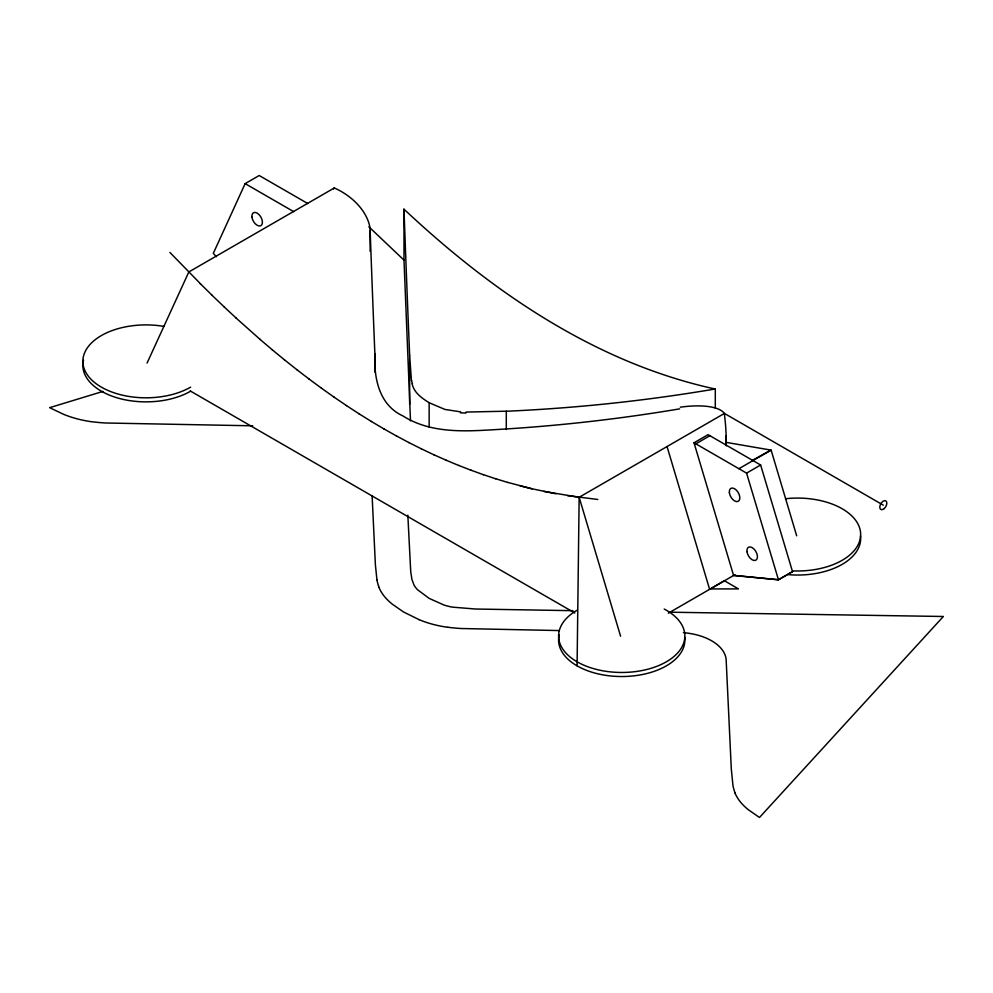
<?xml version="1.0" encoding="UTF-8"?>
<svg xmlns="http://www.w3.org/2000/svg" width="993" height="993" viewBox="0 0 993 993"><rect width="100%" height="100%" fill="white"/><g stroke="black" fill="none" stroke-linecap="round" stroke-linejoin="round"><path stroke-width="1.49" d="M577.082 665.856L579.155 497.282L724.418 413.423L883.298 505.152M307.83 203.577L259.21 175.513L245.147 183.631L213.296 253.401L216.424 256.715M147.063 363.078L188.844 271.945L334.269 187.987L333.648 188.98M694.02 442.791L708.083 434.673L760.638 465.009L792.501 571.571L778.438 579.689L733.566 575.406L694.02 442.791L746.575 473.127L778.438 579.689M695.845 443.834L709.908 435.716M751.763 460.665L771.114 450.077L796.684 535.823M738.916 468.708L771.114 450.077M746.575 473.127L760.638 465.009M668.339 613.165L734.919 574.724M792.551 571.732L778.487 579.85L733.566 575.406M102.987 391.403L49.65 407.664L63.043 414.081A81.252 46.907 0 0 0 91.852 421.777L94.881 422.087A119.259 68.852 0 0 0 105.134 422.981L252.681 425.811M572.936 610.683L475.349 609.019L452.361 607.133A42.587 24.589 0 0 1 443.983 605.022L429.15 598.382L417.643 589.817A42.587 24.589 0 0 1 413.982 584.976L411.909 579.391L410.73 571.707L407.838 515.144M669.021 612.184L943.35 616.492L759.484 817.487L748.374 809.754A81.252 46.907 0 0 1 735.043 793.122M559.332 630.567L461.124 628.519A119.259 68.852 0 0 1 450.884 627.626L447.88 627.241M466.065 412.07L506.293 411.201L506.293 429.547M460.628 411.859L444.938 409.439L429.299 402.798M597.798 499.479L567.388 495.619M770.27 449.978L726.069 442.357M543.816 491.386L579.155 497.282L620.588 636.252M555.795 493.757L531.876 488.742L507.746 482.412M715.295 408.086L715.295 389.033C595.85 363.066 491.895 291.681 403.99 209.2L403.99 260.104L410.494 420.833M519.997 485.838L532.012 488.829M495.569 478.7L507.882 482.486M483.33 474.642L495.706 478.787M471.017 470.21L483.467 474.716M458.667 465.419L471.154 470.297M446.267 460.268L458.803 465.506M419.046 619.62L403.481 611.949L392.372 604.216A81.252 46.907 0 0 1 379.041 587.583M433.829 454.732L446.403 460.342M421.367 448.836L433.966 454.819M408.88 442.555L421.504 448.91M396.368 435.902L409.017 442.642M383.857 428.877L396.505 435.989M245.147 183.631L293.767 211.695M190.222 390.944L574.823 612.991M371.345 421.454L383.993 428.951M358.845 413.671L371.494 421.541M346.358 405.529L358.982 413.758M333.896 397.039L346.495 405.616M321.459 388.201L334.033 397.113M309.059 379.041L321.595 388.288M296.696 369.57L309.195 379.127M284.395 359.789L296.845 369.657M272.156 349.722L284.532 359.876M259.98 339.358L272.293 349.797M260.116 339.432L235.85 317.834M403.99 260.104L368.862 226.801M223.909 306.688L235.986 317.909M212.068 295.306L224.046 306.775M200.338 283.7L212.204 295.393M200.474 283.775L169.915 252.445M735.155 793.097L734.497 791.371A119.259 68.852 0 0 1 732.958 785.451L731.307 769.029L726.131 659.302A49.724 28.71 0 0 0 683.395 632.678M379.152 587.571L378.507 585.833M667.035 446.54L709.623 589.333M412.107 383.832C414.007 392.731 421.938 398.205 429.15 402.724L429.15 427.077M376.955 579.924L375.391 564.905L372.102 495.569M411.425 380.505L409.662 355.382L409.662 404.325M370.141 251.328L370.141 230.128A1412.629 31.304 89.1 0 0 374.87 353.669C373.765 377.514 378.792 404.821 402.91 415.93C433.444 435.269 471.116 430.925 505.35 429.026A1412.431 1152.823 2.7 0 0 679.622 408.868M680.317 407.18A54.665 18.83 -12.6 0 1 724.369 413.436L725.399 423.179A188.186 142.049 -84.5 0 1 726.144 435.853L726.268 445.832M726.131 435.853L726.131 444.094M374.87 353.645L374.87 372.077M785.562 498.734A63.142 36.456 0 0 1 860.546 532.36A63.142 36.456 0 0 1 793.01 570.888M860.497 535.984A63.142 36.456 0 0 1 788.529 574.674M664.205 609.044A63.142 36.456 0 0 1 667.768 660.966A63.142 36.456 0 0 1 577.789 662.194A63.142 36.456 0 0 1 577.082 610.236M684.711 637.481A63.142 36.456 0 0 1 619.471 676.506A63.142 36.456 0 0 1 559.233 634.887M190.644 387.133A63.142 36.456 0 0 1 109.367 391.043A63.142 36.456 0 0 1 89.196 345.427A63.142 36.456 0 0 1 163.783 326.374M190.644 391.192A63.142 36.456 0 0 1 117.733 398.007A63.142 36.456 0 0 1 83.499 360.223M447.855 627.315A81.252 46.907 0 0 1 419.021 619.632M378.494 585.833A119.259 68.852 0 0 1 376.968 579.924M334.293 187.938A54.677 38.864 23.2 0 1 370.339 230.153M715.283 388.971A1404.598 1146.431 2.7 0 1 506.293 411.251M465.916 413.026A104.675 66.159 -3.8 0 1 460.404 412.815M412.43 383.794A104.675 64.384 -2.8 0 1 411.611 380.48M409.662 355.432A1404.822 31.131 89.1 0 1 403.99 209.138M724.381 580.731L710.318 588.923L738.444 588.899L724.381 580.731M884.217 508.553A4.977 2.867 -60 0 0 885.793 500.844A4.977 2.867 -60 0 0 879.91 506.07A4.977 2.867 -60 0 0 884.217 508.553M746.984 551.674A7.46 4.307 60 0 0 755.512 560.362A7.46 4.307 60 0 0 754.072 549.117A7.46 4.307 60 0 0 746.984 551.674M729.371 492.789A7.46 4.307 60 0 0 737.898 501.477A7.46 4.307 60 0 0 736.458 490.232A7.46 4.307 60 0 0 729.371 492.789M251.949 217.144A7.46 4.307 60 0 0 260.476 225.845A7.46 4.307 60 0 0 259.036 214.6A7.46 4.307 60 0 0 251.949 217.144"/></g></svg>
